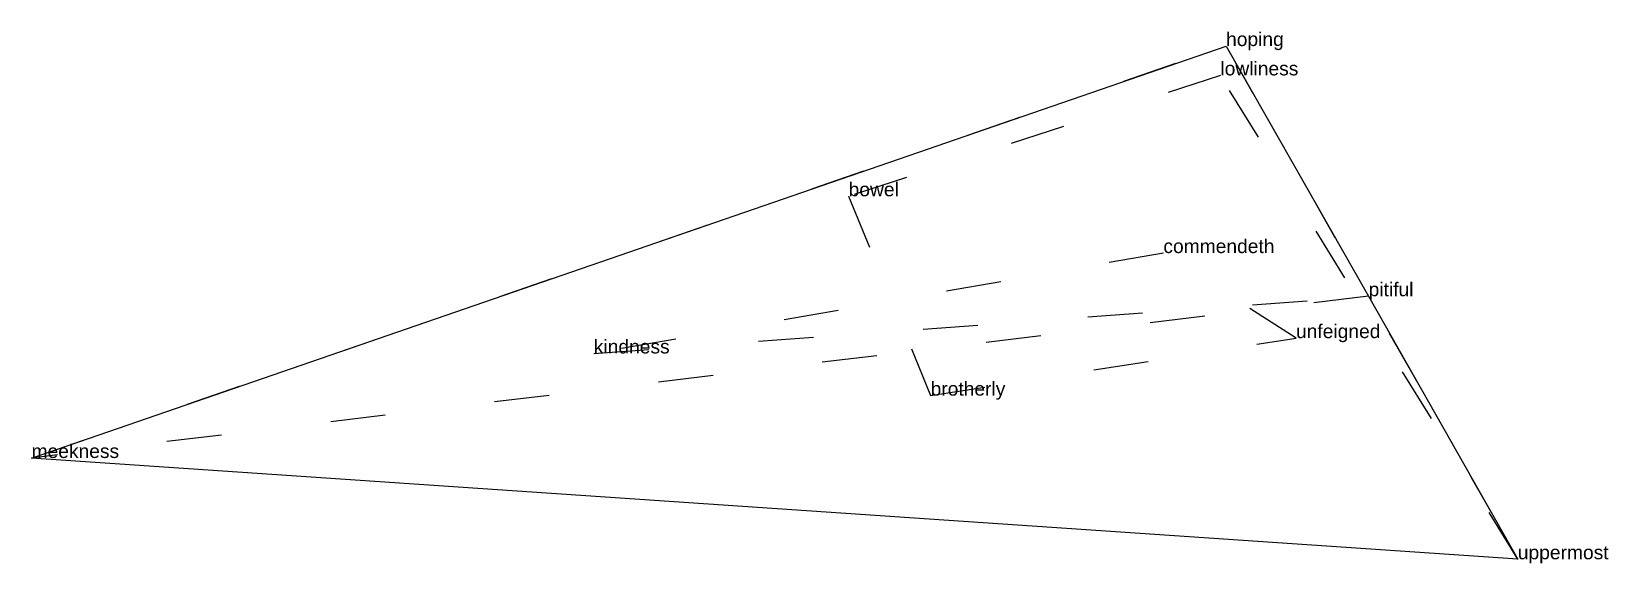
# Model space of a CAD drawing. Extents: x 0.93 to 3.8, y -0.55 to 0.42.
import ezdxf

# ---------------------------------------------------------------- set-up
doc = ezdxf.new("R2010")
doc.units = 0
doc.linetypes.add('DOT', pattern=[0.2, 0, -0.2])
doc.layers.add('TEXT', color=1, linetype='CONTINUOUS')
doc.styles.get("Standard").update_dxf_attribs({"font": 'arial.ttf'})

msp = doc.modelspace()

# ---------------------------------------------------------------- linework, layer by layer
at = {"layer": 'INTERNAL', "linetype": 'DOT'}
msp.add_polyline3d([(2.4169, 0.117, 0), (2.5659, -0.2452, 0), (3.23, -0.1407, 0), (2.989, 0.0138, 0), (1.9539, -0.1686, 0), (3.3619, -0.0646, 0), (0.932, -0.3585, 0), (3.1029, 0.3899, 0), (3.6331, -0.5425, 0), (3.0926, 0.3366, 0), (2.4169, 0.117, 0)], close=True, dxfattribs=at)
at = {"layer": 'OUTLINE', "linetype": 'CONTINUOUS'}
msp.add_polyline3d([(3.6331, -0.5425, 0), (0.932, -0.3585, 0), (3.1029, 0.3899, 0), (3.3619, -0.0646, 0), (3.6331, -0.5425, 0)], close=True, dxfattribs=at)

# ---------------------------------------------------------------- texts
at = {"layer": 'TEXT'}
for s, p in [('hoping', (3.1029, 0.3899)), ('lowliness', (3.0926, 0.3366)), ('bowel', (2.4169, 0.117)), ('commendeth', (2.989, 0.0138)), ('pitiful', (3.3619, -0.0646)), ('unfeigned', (3.23, -0.1407)), ('kindness', (1.9539, -0.1686)), ('brotherly', (2.5659, -0.2452)), ('meekness', (0.932, -0.3585)), ('uppermost', (3.6331, -0.5425))]:
    msp.add_text(s, height=0.025, dxfattribs=at).set_placement(p)

doc.saveas('drawing.dxf')
